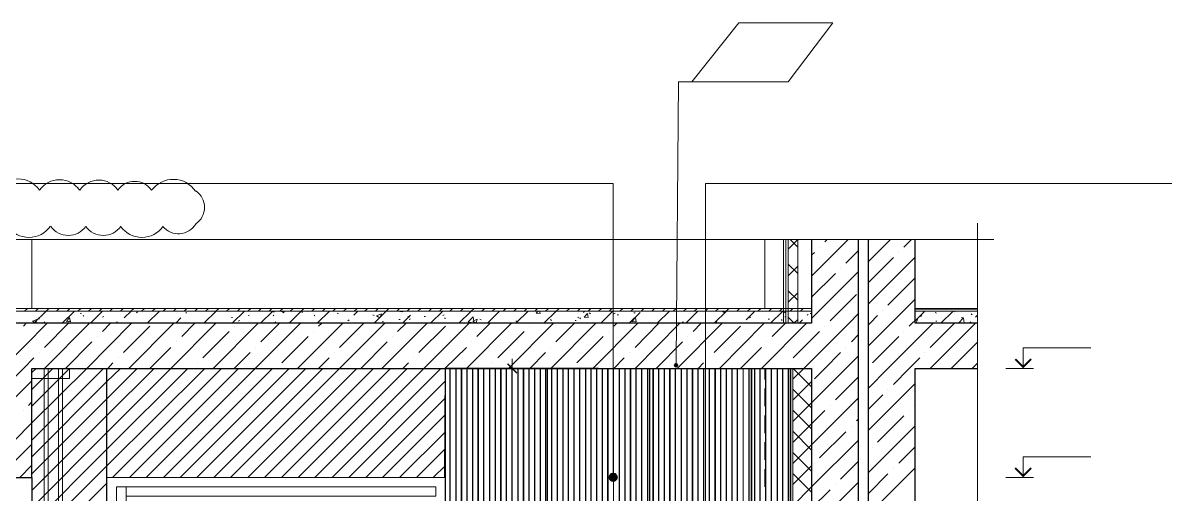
# Model space of a CAD drawing. Header units: millimetres. Extents: x -356862 to 418287, y 0 to 839748.
# Drawn here: x 391672 to 397891, y 776373 to 778938 of the extents above; entities that cross this region are included whole.
import ezdxf

# ---------------------------------------------------------------- set-up
doc = ezdxf.new("R2010")
doc.units = ezdxf.units.MM
doc.layers.add('PDF _Геометрия', color=7, linetype='Continuous', true_color=0xbababa)
doc.layers.add('PDF _Сплошная заливка', color=7, linetype='Continuous', true_color=0xf50000)

msp = doc.modelspace()

# ---------------------------------------------------------------- linework, layer by layer
at = {"layer": 'PDF _Геометрия', "color": 1, "lineweight": 20}
msp.add_lwpolyline([(395314.2453, 778617.8161), (395838.1629, 778617.8161), (396080.6371, 778938.2285), (395569.7093, 778938.2285)], close=True, dxfattribs=at)
msp.add_lwpolyline([(395227.6474, 777087.1975), (395227.6474, 777100.1872), (395240.6371, 778617.8161), (395496.101, 778617.8161), (395825.1732, 778617.8161)], dxfattribs=at)
at = {"layer": 'PDF _Геометрия', "color": 251, "lineweight": 20, "true_color": 0x545454}
for points in [[(394885.5855, 776489.6718), (394885.5855, 776515.6511), (394885.5855, 778063.5893), (394790.3278, 778063.5893), (389568.4721, 778063.5893)], [(395387.8536, 776028.5377), (395387.8536, 776054.5171), (395387.8536, 778063.5893), (395541.5649, 778063.5893), (398812.802, 778063.5893)]]:
    msp.add_lwpolyline(points, dxfattribs=at)
at = {"layer": 'PDF _Геометрия', "color": 1, "lineweight": 20}
for points in [[(391980.599, 778027.4291, 0.520539929), (391762.4746, 778027.4291, 0.520540086), (391526.2794, 778027.1434)], [(392372.0582, 778028.0004, 0.52054007), (392189.4012, 778028.0004, 0.520540102), (391982.1334, 778028.0335)]]:
    msp.add_lwpolyline(points, format="xyb", dxfattribs=at)
at = {"layer": 'PDF _Геометрия', "color": 7, "lineweight": 5}
for points in [[(396957.4412, 777758.3315), (396868.6783, 777758.3315), (384491.668, 777758.3315), (384454.8639, 777907.713), (384381.2556, 777611.1151), (384344.4515, 777758.3315), (371967.4412, 777758.3315), (371878.6783, 777758.3315)], [(396868.6783, 777847.0944), (396868.6783, 777758.3315), (396868.6783, 774591.012), (396721.4618, 774552.0429), (397015.8948, 774478.4346), (396868.6783, 774441.6305), (396868.6783, 771274.3109), (396868.6783, 771185.548)], [(395812.1835, 777758.3315), (395812.1835, 777303.6924)], [(395825.1732, 777303.6924), (395825.1732, 777758.3315)], [(395965.8948, 777383.7955), (372746.8227, 777383.7955)], [(395965.8948, 777368.6408), (372746.8227, 777368.6408)], [(396868.6783, 777383.7955), (396528.7814, 777383.7955)], [(396868.6783, 777379.4656), (396528.7814, 777379.4656)], [(396868.6783, 777368.6408), (396528.7814, 777368.6408)], [(391926.101, 777056.8882), (391926.101, 777002.7645), (391720.4309, 777002.7645)]]:
    msp.add_lwpolyline(points, dxfattribs=at)
at = {"layer": 'PDF _Геометрия', "color": 7, "lineweight": 30}
for points in [[(372746.8227, 777056.8882), (378628.9876, 777056.8882), (378628.9876, 776463.6924), (379139.9154, 776463.6924), (379139.9154, 777056.8882), (382413.3175, 777056.8882), (382413.3175, 776463.6924), (382924.2453, 776463.6924), (382924.2453, 777056.8882), (387834.3484, 777056.8882), (387834.3484, 776463.6924), (388345.2763, 776463.6924), (388345.2763, 777056.8882), (391209.5031, 777056.8882), (391209.5031, 776463.6924), (391720.4309, 776463.6924), (391720.4309, 777056.8882), (395965.8948, 777056.8882), (395965.8948, 775543.5893), (396221.3587, 775543.5893), (396221.3587, 777056.8882), (396221.3587, 777303.6924), (396221.3587, 777758.3315)], [(395965.8948, 777758.3315), (395965.8948, 777303.6924), (372746.8227, 777303.6924), (372746.8227, 777758.3315)], [(396273.3175, 777758.3315), (396273.3175, 777303.6924), (396273.3175, 777056.8882), (396273.3175, 775543.5893), (396528.7814, 775543.5893), (396528.7814, 777056.8882), (396868.6783, 777056.8882)], [(396868.6783, 777303.6924), (396528.7814, 777303.6924), (396528.7814, 777758.3315)]]:
    msp.add_lwpolyline(points, dxfattribs=at)
at = {"layer": 'PDF _Геометрия', "color": 7, "lineweight": 9}
for points in [[(391720.4309, 777758.3315), (391720.4309, 777383.7955)], [(395710.4309, 777383.7955), (395710.4309, 777758.3315)], [(395838.1629, 777303.6924), (395838.1629, 777758.3315)], [(395890.1216, 777303.6924), (395890.1216, 777758.3315)], [(395710.4309, 776996.2697), (395710.4309, 777056.8882)], [(395710.4309, 776851.2181), (395710.4309, 776948.6408)], [(395710.4309, 776704.0017), (395710.4309, 776801.4243)], [(395710.4309, 776558.9501), (395710.4309, 776656.3728)], [(395710.4309, 776411.7336), (395710.4309, 776509.1563)], [(391720.4309, 776463.6924), (391720.4309, 773088.5377)]]:
    msp.add_lwpolyline(points, dxfattribs=at)
at = {"layer": 'PDF _Геометрия', "color": 8, "lineweight": 5, "true_color": 0x808080}
for points in [[(395838.1629, 777706.3728), (395890.1216, 777758.3315)], [(395890.1216, 777717.1975), (395848.9876, 777758.3315)], [(395890.1216, 777574.3109), (395838.1629, 777624.1047)], [(395838.1629, 777561.3212), (395890.1216, 777613.28)], [(395890.1216, 777429.2594), (395838.1629, 777479.0532)], [(395838.1629, 777418.4346), (395890.1216, 777468.2285)], [(395870.6371, 777303.6924), (395838.1629, 777336.1666)], [(395868.4721, 777303.6924), (395890.1216, 777323.1769)], [(391926.101, 777056.8882), (391926.101, 777002.7645), (391720.4309, 777002.7645)], [(391787.5443, 777056.8882), (391787.5443, 773497.713), (391798.369, 773497.713), (391809.1938, 773497.713), (391809.1938, 777056.8882)], [(391865.4824, 777056.8882), (391865.4824, 773482.5584)], [(391887.1319, 773482.5584), (391887.1319, 777056.8882)]]:
    msp.add_lwpolyline(points, dxfattribs=at)
at = {"layer": 'PDF _Геометрия', "lineweight": 5}
for points in [[(395965.8948, 777559.1563), (396165.0701, 777758.3315)], [(396037.3381, 777745.3419), (396050.3278, 777758.3315)], [(396273.3175, 777637.0944), (396394.5546, 777758.3315)], [(396273.3175, 777751.8367), (396279.8123, 777758.3315)], [(396468.1629, 777717.1975), (396509.2969, 777758.3315)], [(395965.8948, 777673.8986), (395981.0495, 777689.0532)], [(396009.1938, 777717.1975), (396009.1938, 777717.1975)], [(396152.0804, 777630.5996), (396221.3587, 777699.8779)], [(396273.3175, 777407.6099), (396528.7814, 777663.0738)], [(396440.0185, 777689.0532), (396440.0185, 777689.0532)], [(396123.9361, 777602.4553), (396123.9361, 777602.4553)], [(396273.3175, 777522.3522), (396411.8742, 777660.9089)], [(395965.8948, 777329.6718), (396221.3587, 777585.1357)], [(395965.8948, 777444.414), (396095.7917, 777574.3109)], [(396381.5649, 777401.1151), (396526.6165, 777546.1666)], [(396067.6474, 777316.6821), (396210.534, 777459.5687)], [(396273.3175, 777178.1254), (396398.8845, 777303.6924), (396528.7814, 777433.5893)], [(391731.2556, 777303.6924), (391798.369, 777368.6408)], [(391884.967, 777303.6924), (391952.0804, 777368.6408)], [(391984.5546, 777355.6511), (391991.0495, 777357.8161)], [(392040.8433, 777303.6924), (392105.7917, 777368.6408)], [(392075.4824, 777368.6408), (392081.9773, 777368.6408)], [(392222.6989, 777331.8367), (392261.668, 777368.6408)], [(392289.8123, 777359.981), (392296.3072, 777364.3109)], [(392348.266, 777303.6924), (392415.3794, 777368.6408)], [(392558.266, 777357.8161), (392562.5959, 777362.146)], [(392657.8536, 777303.6924), (392724.967, 777368.6408)], [(392811.5649, 777303.6924), (392878.6783, 777368.6408)], [(392965.2763, 777303.6924), (393032.3897, 777368.6408)], [(393034.5546, 777364.3109), (393041.0495, 777364.3109)], [(393080.0185, 777368.6408), (393093.0082, 777359.981), (393095.1732, 777368.6408)], [(393121.1526, 777303.6924), (393186.101, 777368.6408)], [(393190.4309, 777364.3109), (393194.7608, 777362.146)], [(393220.7402, 777366.4759), (393222.9051, 777368.6408)], [(393274.8639, 777303.6924), (393341.9773, 777368.6408)], [(393383.1113, 777357.8161), (393389.6062, 777353.4862)], [(393474.0391, 777346.9913), (393495.6886, 777368.6408)], [(393584.4515, 777303.6924), (393649.4, 777368.6408)], [(393707.8536, 777368.6408), (393740.3278, 777364.3109), (393740.3278, 777368.6408)], [(393891.8742, 777303.6924), (393958.9876, 777368.6408)], [(394045.5855, 777303.6924), (394112.6989, 777368.6408)], [(394201.4618, 777303.6924), (394266.4103, 777368.6408)], [(394357.3381, 777305.8573), (394422.2866, 777368.6408)], [(394485.0701, 777368.6408), (394487.235, 777355.6511), (394465.5855, 777357.8161), (394476.4103, 777368.6408)], [(394508.8845, 777303.6924), (394575.9979, 777368.6408)], [(394723.2144, 777362.146), (394729.7093, 777368.6408)], [(394755.6886, 777359.981), (394762.1835, 777353.4862)], [(394818.4721, 777303.6924), (394883.4206, 777368.6408)], [(394889.9154, 777353.4862), (394896.4103, 777357.8161)], [(394972.1835, 777303.6924), (395032.802, 777362.146)], [(394998.1629, 777359.981), (395004.6577, 777359.981)], [(395125.8948, 777303.6924), (395193.0082, 777368.6408)], [(395281.7711, 777303.6924), (395346.7196, 777368.6408)], [(395435.4824, 777303.6924), (395502.5959, 777368.6408)], [(395478.7814, 777368.6408), (395489.6062, 777362.146), (395491.7711, 777368.6408)], [(395608.6783, 777321.012), (395656.3072, 777368.6408)], [(395742.9051, 777303.6924), (395810.0185, 777368.6408)], [(395818.6783, 777359.981), (395823.0082, 777364.3109)], [(395922.5959, 777056.8882), (396169.4, 777303.6924), (396221.3587, 777355.6511)], [(395957.235, 777355.6511), (395963.7299, 777355.6511)], [(396353.4206, 777372.9707), (396353.4206, 777372.9707)], [(396528.7814, 777316.6821), (396582.9051, 777368.6408)], [(396639.1938, 777362.146), (396645.6886, 777357.8161)], [(396669.5031, 777303.6924), (396736.6165, 777368.6408)], [(396743.1113, 777364.3109), (396749.6062, 777368.6408)], [(396834.0391, 777353.4862), (396840.534, 777349.1563)], [(391209.5031, 776708.3315), (391560.2247, 777056.8882), (391804.8639, 777303.6924)], [(391674.967, 777286.3728), (391690.1216, 777303.6924)], [(391739.9154, 777303.6924), (391724.7608, 777314.5171), (391748.5752, 777323.1769), (391742.0804, 777303.6924)], [(391755.0701, 777325.3419), (391761.5649, 777327.5068)], [(391787.5443, 777310.1872), (391791.8742, 777305.8573)], [(391789.7093, 777056.8882), (392034.3484, 777303.6924)], [(391789.7093, 777171.6305), (391919.6062, 777303.6924)], [(391919.6062, 777310.1872), (391926.101, 777314.5171)], [(391999.7093, 777346.9913), (392004.0391, 777340.4965)], [(392019.1938, 777056.8882), (392263.833, 777303.6924)], [(392105.7917, 777336.1666), (392112.2866, 777340.4965)], [(392105.7917, 777258.2285), (392149.0907, 777303.6924)], [(392179.4, 777303.6924), (392185.8948, 777310.1872), (392188.0598, 777303.6924)], [(392194.5546, 777303.6924), (392196.7196, 777305.8573)], [(392248.6783, 777056.8882), (392493.3175, 777303.6924)], [(392478.1629, 777056.8882), (392722.802, 777303.6924)], [(392504.1422, 777303.6924), (392532.2866, 777331.8367)], [(392536.6165, 777230.0841), (392608.0598, 777303.6924)], [(392575.5855, 777303.6924), (392584.2453, 777303.6924)], [(392707.6474, 777056.8882), (392952.2866, 777303.6924)], [(392807.235, 777334.0017), (392813.7299, 777334.0017)], [(392846.2041, 777314.5171), (392850.534, 777318.847)], [(392898.1629, 777344.8264), (392904.6577, 777346.9913)], [(392937.1319, 777056.8882), (393183.9361, 777303.6924)], [(392967.4412, 777201.9398), (393069.1938, 777303.6924)], [(393034.5546, 777342.6614), (393038.8845, 777346.9913)], [(393045.3794, 777310.1872), (393049.7093, 777305.8573)], [(393166.6165, 777056.8882), (393413.4206, 777303.6924)], [(393257.5443, 777346.9913), (393261.8742, 777342.6614)], [(393281.3587, 777286.3728), (393298.6783, 777303.6924)], [(393396.101, 777056.8882), (393642.9051, 777303.6924)], [(393396.101, 777171.6305), (393528.1629, 777303.6924)], [(393441.5649, 777316.6821), (393448.0598, 777321.012)], [(393556.3072, 777303.6924), (393558.4721, 777303.6924)], [(393577.9567, 777349.1563), (393584.4515, 777344.8264)], [(393625.5855, 777056.8882), (393872.3897, 777303.6924)], [(393627.7505, 777310.1872), (393634.2453, 777312.3522)], [(393712.1835, 777258.2285), (393757.6474, 777303.6924)], [(393718.6783, 777323.1769), (393725.1732, 777323.1769)], [(393738.1629, 777303.6924), (393781.4618, 777346.9913)], [(393768.4721, 777340.4965), (393772.802, 777336.1666)], [(393772.802, 777340.4965), (393777.1319, 777336.1666)], [(393774.967, 777323.1769), (393781.4618, 777327.5068)], [(393855.0701, 777056.8882), (394101.8742, 777303.6924)], [(393857.235, 777340.4965), (393863.7299, 777340.4965)], [(393958.9876, 777344.8264), (393965.4824, 777349.1563)], [(393967.6474, 777331.8367), (393971.9773, 777329.6718)], [(394086.7196, 777056.8882), (394331.3587, 777303.6924)], [(394145.1732, 777323.1769), (394138.6783, 777303.6924), (394121.3587, 777314.5171), (394145.1732, 777325.3419)], [(394143.0082, 777230.0841), (394216.6165, 777303.6924)], [(394160.3278, 777325.3419), (394166.8227, 777321.012)], [(394316.2041, 777056.8882), (394560.8433, 777303.6924)], [(394355.1732, 777316.6821), (394361.668, 777312.3522)], [(394517.5443, 777303.6924), (394519.7093, 777305.8573)], [(394543.5237, 777323.1769), (394550.0185, 777318.847)], [(394545.6886, 777056.8882), (394790.3278, 777303.6924)], [(394550.0185, 777308.0223), (394554.3484, 777303.6924)], [(394573.833, 777201.9398), (394675.5855, 777303.6924)], [(394662.5959, 777303.6924), (394666.9257, 777305.8573)], [(394677.7505, 777318.847), (394684.2453, 777318.847)], [(394692.9051, 777331.8367), (394697.235, 777336.1666)], [(394703.7299, 777327.5068), (394708.0598, 777331.8367)], [(394775.1732, 777056.8882), (395019.8123, 777303.6924)], [(394889.9154, 777286.3728), (394905.0701, 777303.6924)], [(394907.235, 777349.1563), (394913.7299, 777349.1563)], [(395008.9876, 777310.1872), (394987.3381, 777312.3522), (395006.8227, 777334.0017), (395011.1526, 777310.1872)], [(395004.6577, 777056.8882), (395249.2969, 777303.6924)], [(395004.6577, 777171.6305), (395134.5546, 777303.6924)], [(395234.1422, 777056.8882), (395478.7814, 777303.6924)], [(395260.1216, 777303.6924), (395266.6165, 777310.1872), (395268.7814, 777303.6924)], [(395320.7402, 777258.2285), (395364.0391, 777303.6924)], [(395444.1422, 777308.0223), (395450.6371, 777312.3522)], [(395463.6268, 777056.8882), (395708.266, 777303.6924)], [(395628.1629, 777331.8367), (395634.6577, 777336.1666)], [(395693.1113, 777056.8882), (395937.7505, 777303.6924)], [(395729.9154, 777325.3419), (395736.4103, 777325.3419)], [(395751.5649, 777230.0841), (395823.0082, 777303.6924)], [(395801.3587, 777323.1769), (395805.6886, 777318.847)], [(395820.8433, 777338.3315), (395827.3381, 777338.3315)], [(395898.7814, 777303.6924), (395916.101, 777321.012)], [(395942.0804, 777346.9913), (395946.4103, 777351.3212)], [(396273.3175, 777292.8676), (396284.1422, 777303.6924), (396325.2763, 777344.8264)], [(396273.3175, 776948.6408), (396381.5649, 777056.8882), (396628.369, 777303.6924)], [(396496.3072, 777286.3728), (396513.6268, 777303.6924), (396528.7814, 777318.847), (396541.7711, 777325.3419), (396535.2763, 777303.6924), (396528.7814, 777308.0223)], [(396528.7814, 777349.1563), (396530.9464, 777349.1563)], [(396550.4309, 777303.6924), (396556.9257, 777303.6924)], [(396559.0907, 777340.4965), (396565.5855, 777344.8264)], [(396611.0495, 777056.8882), (396857.8536, 777303.6924)], [(396611.0495, 777171.6305), (396743.1113, 777303.6924)], [(396641.3587, 777314.5171), (396647.8536, 777314.5171)], [(396764.7608, 777303.6924), (396792.9051, 777331.8367), (396797.235, 777303.6924)], [(396779.9154, 777331.8367), (396786.4103, 777334.0017)], [(396827.5443, 777305.8573), (396831.8742, 777310.1872)], [(396857.8536, 777336.1666), (396868.6783, 777346.9913)], [(392075.4824, 777230.0841), (392075.4824, 777230.0841)], [(392220.534, 777143.4862), (392363.4206, 777286.3728)], [(392651.3587, 777115.3419), (392794.2453, 777258.2285)], [(392822.3897, 777286.3728), (392822.3897, 777286.3728)], [(393082.1835, 777087.1975), (393225.0701, 777230.0841)], [(393253.2144, 777258.2285), (393253.2144, 777258.2285)], [(393684.0391, 777230.0841), (393684.0391, 777230.0841)], [(393826.9257, 777143.4862), (393971.9773, 777286.3728)], [(394257.7505, 777115.3419), (394400.6371, 777258.2285)], [(394430.9464, 777286.3728), (394430.9464, 777286.3728)], [(394688.5752, 777087.1975), (394831.4618, 777230.0841)], [(394861.7711, 777258.2285), (394861.7711, 777258.2285)], [(395292.5959, 777230.0841), (395292.5959, 777230.0841)], [(395435.4824, 777143.4862), (395578.369, 777286.3728)], [(395866.3072, 777115.3419), (396009.1938, 777258.2285)], [(396037.3381, 777286.3728), (396037.3381, 777286.3728)], [(396182.3897, 777201.9398), (396221.3587, 777240.9089)], [(396297.1319, 777087.1975), (396440.0185, 777230.0841)], [(396468.1629, 777258.2285), (396468.1629, 777258.2285)], [(391904.4515, 777056.8882), (392047.3381, 777201.9398)], [(392363.4206, 777056.8882), (392478.1629, 777171.6305)], [(392506.3072, 777201.9398), (392506.3072, 777201.9398)], [(392937.1319, 777171.6305), (392937.1319, 777171.6305)], [(393510.8433, 777056.8882), (393655.8948, 777201.9398)], [(393969.8123, 777056.8882), (394086.7196, 777171.6305)], [(394114.8639, 777201.9398), (394114.8639, 777201.9398)], [(394545.6886, 777171.6305), (394545.6886, 777171.6305)], [(395119.4, 777056.8882), (395262.2866, 777201.9398)], [(395578.369, 777056.8882), (395693.1113, 777171.6305)], [(395721.2556, 777201.9398), (395721.2556, 777201.9398)], [(396152.0804, 777171.6305), (396152.0804, 777171.6305)], [(396725.7917, 777056.8882), (396868.6783, 777199.7748)], [(391588.369, 776970.2903), (391674.967, 777056.8882), (391731.2556, 777115.3419)], [(391761.5649, 777143.4862), (391761.5649, 777143.4862)], [(392192.3897, 777115.3419), (392192.3897, 777115.3419)], [(392822.3897, 777056.8882), (392908.9876, 777143.4862)], [(393281.3587, 777056.8882), (393339.8123, 777115.3419)], [(393367.9567, 777143.4862), (393367.9567, 777143.4862)], [(393798.7814, 777115.3419), (393798.7814, 777115.3419)], [(394430.9464, 777056.8882), (394517.5443, 777143.4862)], [(394889.9154, 777056.8882), (394946.2041, 777115.3419)], [(394976.5134, 777143.4862), (394976.5134, 777143.4862)], [(395407.3381, 777115.3419), (395407.3381, 777115.3419)], [(395965.8948, 776870.7027), (396152.0804, 777056.8882), (396221.3587, 777126.1666)], [(395981.0495, 777000.5996), (396037.3381, 777056.8882), (396123.9361, 777143.4862)], [(396411.8742, 776970.2903), (396496.3072, 777056.8882), (396554.7608, 777115.3419)], [(396582.9051, 777143.4862), (396582.9051, 777143.4862)], [(392133.9361, 777056.8882), (392162.0804, 777087.1975)], [(392592.9051, 777056.8882), (392592.9051, 777056.8882)], [(392621.0495, 777087.1975), (392621.0495, 777087.1975)], [(393051.8742, 777056.8882), (393051.8742, 777056.8882)], [(393740.3278, 777056.8882), (393770.6371, 777087.1975)], [(394201.4618, 777056.8882), (394201.4618, 777056.8882)], [(394229.6062, 777087.1975), (394229.6062, 777087.1975)], [(394660.4309, 777056.8882), (394660.4309, 777056.8882)], [(395348.8845, 777056.8882), (395377.0288, 777087.1975)], [(395807.8536, 777056.8882), (395807.8536, 777056.8882)], [(395835.9979, 777087.1975), (395835.9979, 777087.1975)], [(396840.534, 777056.8882), (396868.6783, 777085.0326)], [(391209.5031, 776476.6821), (391720.4309, 776989.7748)], [(396095.7917, 776885.8573), (396221.3587, 777011.4243)], [(396273.3175, 776719.1563), (396528.7814, 776974.6202)], [(396381.5649, 776942.146), (396381.5649, 776942.146)], [(391703.1113, 776855.548), (391720.4309, 776875.0326)], [(395965.8948, 776641.2181), (396221.3587, 776896.6821)], [(396067.6474, 776855.548), (396067.6474, 776855.548)], [(396273.3175, 776833.8986), (396353.4206, 776914.0017)], [(396526.6165, 776855.548), (396528.7814, 776859.8779)], [(391674.967, 776827.4037), (391674.967, 776827.4037)], [(395965.8948, 776755.9604), (396037.3381, 776827.4037)], [(396325.2763, 776656.3728), (396468.1629, 776799.2594)], [(396496.3072, 776827.4037), (396496.3072, 776827.4037)], [(391425.9979, 776463.6924), (391720.4309, 776760.2903)], [(396182.3897, 776740.8058), (396182.3897, 776740.8058)], [(396210.534, 776771.1151), (396221.3587, 776781.9398)], [(396273.3175, 776489.6718), (396528.7814, 776745.1357)], [(396009.1938, 776569.7748), (396152.0804, 776712.6614)], [(391616.5134, 776541.6305), (391720.4309, 776645.548)], [(395965.8948, 776411.7336), (396221.3587, 776667.1975)], [(396297.1319, 776626.0635), (396297.1319, 776626.0635)], [(396440.0185, 776541.6305), (396528.7814, 776630.3934)], [(396123.9361, 776455.0326), (396221.3587, 776552.4553)], [(391655.4824, 776463.6924), (391720.4309, 776530.8058)], [(395981.0495, 776541.6305), (395981.0495, 776541.6305)], [(396273.3175, 776260.1872), (396528.7814, 776515.6511)], [(396273.3175, 776374.9295), (396381.5649, 776483.1769)], [(396411.8742, 776511.3212), (396411.8742, 776511.3212)], [(395965.8948, 776182.2491), (396221.3587, 776437.713)], [(396095.7917, 776426.8882), (396095.7917, 776426.8882)], [(395965.8948, 776296.9913), (396067.6474, 776396.579)], [(396526.6165, 776396.579), (396526.6165, 776396.579)]]:
    msp.add_lwpolyline(points, dxfattribs=at)
at = {"layer": 'PDF _Геометрия', "color": 8, "lineweight": 5, "true_color": 0x787878}
for points in [[(391681.4618, 777368.6408), (391696.6165, 777383.7955)], [(391739.9154, 777368.6408), (391755.0701, 777383.7955)], [(391798.369, 777368.6408), (391813.5237, 777383.7955)], [(391854.6577, 777368.6408), (391869.8123, 777383.7955)], [(391913.1113, 777368.6408), (391928.266, 777383.7955)], [(391971.5649, 777368.6408), (391986.7196, 777383.7955)], [(392030.0185, 777368.6408), (392045.1732, 777383.7955)], [(392086.3072, 777368.6408), (392101.4618, 777383.7955)], [(392144.7608, 777368.6408), (392159.9154, 777383.7955)], [(392203.2144, 777368.6408), (392218.369, 777383.7955)], [(392259.5031, 777368.6408), (392276.8227, 777383.7955)], [(392317.9567, 777368.6408), (392333.1113, 777383.7955)], [(392376.4103, 777368.6408), (392391.5649, 777383.7955)], [(392434.8639, 777368.6408), (392450.0185, 777383.7955)], [(392491.1526, 777368.6408), (392506.3072, 777383.7955)], [(392549.6062, 777368.6408), (392564.7608, 777383.7955)], [(392608.0598, 777368.6408), (392623.2144, 777383.7955)], [(392666.5134, 777368.6408), (392681.668, 777383.7955)], [(392722.802, 777368.6408), (392737.9567, 777383.7955)], [(392781.2556, 777368.6408), (392796.4103, 777383.7955)], [(392839.7093, 777368.6408), (392854.8639, 777383.7955)], [(392895.9979, 777368.6408), (392913.3175, 777383.7955)], [(392954.4515, 777368.6408), (392969.6062, 777383.7955)], [(393012.9051, 777368.6408), (393028.0598, 777383.7955)], [(393071.3587, 777368.6408), (393086.5134, 777383.7955)], [(393127.6474, 777368.6408), (393142.802, 777383.7955)], [(393186.101, 777368.6408), (393201.2556, 777383.7955)], [(393244.5546, 777368.6408), (393259.7093, 777383.7955)], [(393303.0082, 777368.6408), (393318.1629, 777383.7955)], [(393359.2969, 777368.6408), (393374.4515, 777383.7955)], [(393417.7505, 777368.6408), (393432.9051, 777383.7955)], [(393476.2041, 777368.6408), (393491.3587, 777383.7955)], [(393532.4928, 777368.6408), (393549.8123, 777383.7955)], [(393590.9464, 777368.6408), (393606.101, 777383.7955)], [(393649.4, 777368.6408), (393664.5546, 777383.7955)], [(393707.8536, 777368.6408), (393723.0082, 777383.7955)], [(393764.1422, 777368.6408), (393779.2969, 777383.7955)], [(393822.5959, 777368.6408), (393837.7505, 777383.7955)], [(393881.0495, 777368.6408), (393896.2041, 777383.7955)], [(393939.5031, 777368.6408), (393954.6577, 777383.7955)], [(393995.7917, 777368.6408), (394010.9464, 777383.7955)], [(394054.2453, 777368.6408), (394069.4, 777383.7955)], [(394112.6989, 777368.6408), (394127.8536, 777383.7955)], [(394168.9876, 777368.6408), (394186.3072, 777383.7955)], [(394227.4412, 777368.6408), (394242.5959, 777383.7955)], [(394285.8948, 777368.6408), (394301.0495, 777383.7955)], [(394344.3484, 777368.6408), (394359.5031, 777383.7955)], [(394400.6371, 777368.6408), (394415.7917, 777383.7955)], [(394459.0907, 777368.6408), (394474.2453, 777383.7955)], [(394517.5443, 777368.6408), (394532.6989, 777383.7955)], [(394575.9979, 777368.6408), (394591.1526, 777383.7955)], [(394632.2866, 777368.6408), (394647.4412, 777383.7955)], [(394690.7402, 777368.6408), (394705.8948, 777383.7955)], [(394749.1938, 777368.6408), (394764.3484, 777383.7955)], [(394805.4824, 777368.6408), (394822.802, 777383.7955)], [(394863.9361, 777368.6408), (394879.0907, 777383.7955)], [(394922.3897, 777368.6408), (394937.5443, 777383.7955)], [(394980.8433, 777368.6408), (394995.9979, 777383.7955)], [(395037.1319, 777368.6408), (395052.2866, 777383.7955)], [(395095.5855, 777368.6408), (395110.7402, 777383.7955)], [(395154.0391, 777368.6408), (395169.1938, 777383.7955)], [(395212.4928, 777368.6408), (395227.6474, 777383.7955)], [(395268.7814, 777368.6408), (395283.9361, 777383.7955)], [(395327.235, 777368.6408), (395342.3897, 777383.7955)], [(395385.6886, 777368.6408), (395400.8433, 777383.7955)], [(395441.9773, 777368.6408), (395459.2969, 777383.7955)], [(395500.4309, 777368.6408), (395515.5855, 777383.7955)], [(395558.8845, 777368.6408), (395574.0391, 777383.7955)], [(395617.3381, 777368.6408), (395632.4928, 777383.7955)], [(395673.6268, 777368.6408), (395688.7814, 777383.7955)], [(395732.0804, 777368.6408), (395747.235, 777383.7955)], [(395790.534, 777368.6408), (395805.6886, 777383.7955)], [(395848.9876, 777368.6408), (395864.1422, 777383.7955)], [(395905.2763, 777368.6408), (395920.4309, 777383.7955)], [(395963.7299, 777368.6408), (395965.8948, 777370.8058)]]:
    msp.add_lwpolyline(points, dxfattribs=at)
at = {"layer": 'PDF _Геометрия', "lineweight": 5}
for points in [[(393623.4206, 777353.4862), (393614.7608, 777331.8367), (393597.4412, 777342.6614)], [(394744.8639, 777355.6511), (394749.1938, 777334.0017), (394727.5443, 777336.1666)], [(391926.101, 777334.0017), (391930.4309, 777310.1872), (391908.7814, 777312.3522)], [(394127.8536, 777303.6924), (394095.3794, 777310.1872), (394123.5237, 777338.3315)]]:
    msp.add_lwpolyline(points, close=True, dxfattribs=at)
at = {"layer": 'PDF _Геометрия', "color": 112, "lineweight": 5, "true_color": 0x00b85c}
for points in [[(397117.6474, 777056.8882), (397117.6474, 777169.4656), (397485.6886, 777169.4656)], [(397022.3897, 777056.8882), (397173.9361, 777056.8882)], [(397117.6474, 776463.6924), (397117.6474, 776576.2697), (397485.6886, 776576.2697)], [(397022.3897, 776463.6924), (397173.9361, 776463.6924)]]:
    msp.add_lwpolyline(points, dxfattribs=at)
at = {"layer": 'PDF _Геометрия', "color": 7, "lineweight": 18}
for points in [[(394335.6886, 775389.8779), (394335.6886, 777108.847)], [(394023.9361, 777056.8882), (394387.6474, 777056.8882)]]:
    msp.add_lwpolyline(points, dxfattribs=at)
at = {"layer": 'PDF _Геометрия', "color": 112, "lineweight": 0, "true_color": 0x00b85c, "const_width": 10.7159}
for points in [[(397160.9464, 777107.7645), (397117.6474, 777064.4656), (397074.3484, 777107.7645)], [(397160.9464, 776514.5687), (397117.6474, 776471.2697), (397074.3484, 776514.5687)]]:
    msp.add_lwpolyline(points, dxfattribs=at)
at = {"layer": 'PDF _Геометрия', "color": 171, "lineweight": 20, "true_color": 0x7f7fff}
for points in [[(391720.4309, 777035.2388), (391744.2453, 777056.8882)], [(391720.4309, 776942.146), (391835.1732, 777056.8882)], [(391720.4309, 776851.2181), (391926.101, 777056.8882)], [(391720.4309, 776760.2903), (392019.1938, 777056.8882)], [(391720.4309, 776667.1975), (392110.1216, 777056.8882)], [(391720.4309, 776576.2697), (392129.6062, 776985.445), (392203.2144, 777056.8882)], [(391720.4309, 776483.1769), (392129.6062, 776892.3522), (392294.1422, 777056.8882)], [(391720.4309, 776392.2491), (392129.6062, 776801.4243), (392387.235, 777056.8882)], [(391720.4309, 776299.1563), (392129.6062, 776708.3315), (392478.1629, 777056.8882)], [(391720.4309, 776208.2285), (392129.6062, 776617.4037), (392569.0907, 777056.8882)], [(391720.4309, 776117.3006), (392129.6062, 776526.4759), (392662.1835, 777056.8882)], [(392159.9154, 776463.6924), (392753.1113, 777056.8882)], [(392253.0082, 776463.6924), (392846.2041, 777056.8882)], [(392343.9361, 776463.6924), (392937.1319, 777056.8882)], [(392437.0288, 776463.6924), (393030.2247, 777056.8882)], [(392527.9567, 776463.6924), (393121.1526, 777056.8882)], [(392618.8845, 776463.6924), (393212.0804, 777056.8882)], [(392711.9773, 776463.6924), (393305.1732, 777056.8882)], [(392802.9051, 776463.6924), (393396.101, 777056.8882)], [(392895.9979, 776463.6924), (393489.1938, 777056.8882)], [(392986.9257, 776463.6924), (393580.1216, 777056.8882)], [(393080.0185, 776463.6924), (393673.2144, 777056.8882)], [(393170.9464, 776463.6924), (393764.1422, 777056.8882)], [(393261.8742, 776463.6924), (393855.0701, 777056.8882)], [(393354.967, 776463.6924), (393948.1629, 777056.8882)], [(395864.1422, 776998.4346), (395922.5959, 777056.8882)], [(395965.8948, 776957.3006), (395866.3072, 777056.8882)], [(393445.8948, 776463.6924), (393971.9773, 776989.7748)], [(395864.1422, 776883.6924), (395965.8948, 776985.445)], [(395965.8948, 776842.5584), (395864.1422, 776944.3109)], [(393538.9876, 776463.6924), (393971.9773, 776896.6821)], [(395864.1422, 776768.9501), (395965.8948, 776870.7027)], [(393629.9154, 776463.6924), (393971.9773, 776805.7542)], [(395965.8948, 776727.8161), (395864.1422, 776829.5687)], [(395864.1422, 776654.2078), (395965.8948, 776755.9604)], [(393723.0082, 776463.6924), (393971.9773, 776712.6614)], [(395965.8948, 776613.0738), (395864.1422, 776714.8264)], [(393813.9361, 776463.6924), (393971.9773, 776621.7336)], [(395864.1422, 776539.4656), (395965.8948, 776641.2181)], [(395965.8948, 776498.3315), (395864.1422, 776600.0841)], [(393904.8639, 776463.6924), (393971.9773, 776528.6408)], [(395864.1422, 776424.7233), (395965.8948, 776526.4759)], [(395965.8948, 776383.5893), (395864.1422, 776485.3419)], [(391720.4309, 776024.2078), (392129.6062, 776433.3831)], [(395864.1422, 776309.981), (395965.8948, 776411.7336)]]:
    msp.add_lwpolyline(points, dxfattribs=at)
for points in [[(391720.4309, 777056.8882), (392129.6062, 777056.8882), (392129.6062, 773718.5377), (395638.9876, 773701.2181), (395638.9876, 773088.5377), (394372.4928, 773088.5377), (394372.4928, 773599.4656), (392019.1938, 773599.4656), (392019.1938, 773088.5377), (391720.4309, 773088.5377)], [(392129.6062, 777056.8882), (393971.9773, 777056.8882), (393971.9773, 776463.6924), (392129.6062, 776463.6924)], [(395965.8948, 777056.8882), (395864.1422, 777056.8882), (395864.1422, 775543.5893), (395965.8948, 775543.5893)], [(393971.9773, 776463.6924), (392129.6062, 776463.6924), (392129.6062, 773701.2181), (393971.9773, 773701.2181)]]:
    msp.add_lwpolyline(points, close=True, dxfattribs=at)
at = {"layer": 'PDF _Геометрия', "color": 171, "lineweight": 30, "true_color": 0x7f7fff}
for points in [[(392129.6062, 773701.2181), (392129.6062, 777056.8882)], [(395965.8948, 775543.5893), (395851.1526, 775543.5893), (395851.1526, 777056.8882)]]:
    msp.add_lwpolyline(points, dxfattribs=at)
at = {"layer": 'PDF _Геометрия', "color": 150, "lineweight": 30, "true_color": 0x0080ff}
for points in [[(395638.9876, 777056.8882), (395638.9876, 773718.5377), (393971.9773, 773718.5377), (393971.9773, 776463.6924), (393969.8123, 776463.6924), (393971.9773, 777061.2181)], [(395638.9876, 777056.8882), (395638.9876, 773718.5377), (393971.9773, 773718.5377), (393971.9773, 776463.6924), (393969.8123, 776463.6924), (393971.9773, 777061.2181)], [(395851.1526, 777056.8882), (395851.1526, 773088.5377), (395638.9876, 773088.5377), (395638.9876, 777056.8882)]]:
    msp.add_lwpolyline(points, close=True, dxfattribs=at)
at = {"layer": 'PDF _Геометрия', "color": 254, "lineweight": 5, "true_color": 0xdcdcdc}
for points in [[(393995.7917, 773718.5377), (393995.7917, 777061.2181)], [(394030.4309, 773718.5377), (394030.4309, 777061.2181)], [(394060.7402, 773718.5377), (394060.7402, 777061.2181)], [(394091.0495, 773718.5377), (394091.0495, 777059.0532)], [(394119.1938, 773718.5377), (394119.1938, 777059.0532)], [(394149.5031, 773718.5377), (394149.5031, 777059.0532)], [(394179.8123, 773718.5377), (394179.8123, 777059.0532)], [(394214.4515, 773718.5377), (394214.4515, 777059.0532)], [(394244.7608, 773718.5377), (394244.7608, 777059.0532)], [(394275.0701, 773718.5377), (394275.0701, 777059.0532)], [(394303.2144, 773718.5377), (394303.2144, 777059.0532)], [(394333.5237, 773718.5377), (394333.5237, 777059.0532)], [(394368.1629, 773718.5377), (394368.1629, 777059.0532)], [(394398.4721, 773718.5377), (394398.4721, 777059.0532)], [(394428.7814, 773718.5377), (394428.7814, 777059.0532)], [(394456.9257, 773718.5377), (394456.9257, 777059.0532)], [(394487.235, 773718.5377), (394487.235, 777059.0532)], [(394517.5443, 773718.5377), (394517.5443, 777059.0532)], [(394552.1835, 773718.5377), (394552.1835, 777059.0532)], [(394582.4928, 773718.5377), (394582.4928, 777059.0532)], [(394612.802, 773718.5377), (394612.802, 777059.0532)], [(394640.9464, 773718.5377), (394640.9464, 777059.0532)], [(394671.2556, 773718.5377), (394671.2556, 777059.0532)], [(394701.5649, 773718.5377), (394701.5649, 777059.0532)], [(394736.2041, 773718.5377), (394736.2041, 777059.0532)], [(394766.5134, 773718.5377), (394766.5134, 777059.0532)], [(394796.8227, 773718.5377), (394796.8227, 777059.0532)], [(394824.967, 773718.5377), (394824.967, 777059.0532)], [(394855.2763, 773718.5377), (394855.2763, 777059.0532)], [(394887.7505, 773718.5377), (394887.7505, 777059.0532)], [(394920.2247, 773718.5377), (394920.2247, 777059.0532)], [(394950.534, 773718.5377), (394950.534, 777059.0532)], [(394978.6783, 773718.5377), (394978.6783, 777059.0532)], [(395008.9876, 773718.5377), (395008.9876, 777059.0532)], [(395039.2969, 773718.5377), (395039.2969, 777059.0532)], [(395073.9361, 773718.5377), (395073.9361, 777059.0532)], [(395104.2453, 773718.5377), (395104.2453, 777059.0532)], [(395134.5546, 773718.5377), (395134.5546, 777059.0532)], [(395162.6989, 773718.5377), (395162.6989, 777059.0532)], [(395193.0082, 773718.5377), (395193.0082, 777059.0532)], [(395223.3175, 773718.5377), (395223.3175, 777059.0532)], [(395257.9567, 773718.5377), (395257.9567, 777056.8882)], [(395288.266, 773718.5377), (395288.266, 777056.8882)], [(395318.5752, 773718.5377), (395318.5752, 777056.8882)], [(395346.7196, 773718.5377), (395346.7196, 777056.8882)], [(395377.0288, 773718.5377), (395377.0288, 777056.8882)], [(395407.3381, 773718.5377), (395407.3381, 777056.8882)], [(395441.9773, 773718.5377), (395441.9773, 777056.8882)], [(395472.2866, 773718.5377), (395472.2866, 777056.8882)], [(395502.5959, 773718.5377), (395502.5959, 777056.8882)], [(395530.7402, 773718.5377), (395530.7402, 777056.8882)], [(395561.0495, 773718.5377), (395561.0495, 777056.8882)], [(395593.5237, 773718.5377), (395593.5237, 777056.8882)], [(395625.9979, 773718.5377), (395625.9979, 777056.8882)], [(395656.3072, 773088.5377), (395656.3072, 777056.8882)], [(395684.4515, 773088.5377), (395684.4515, 777056.8882)], [(395714.7608, 773088.5377), (395714.7608, 777056.8882)], [(395745.0701, 773088.5377), (395745.0701, 777056.8882)], [(395779.7093, 773088.5377), (395779.7093, 777056.8882)], [(395810.0185, 773088.5377), (395810.0185, 777056.8882)], [(395840.3278, 773088.5377), (395840.3278, 777056.8882)]]:
    msp.add_lwpolyline(points, dxfattribs=at)
for points in [[(393997.9567, 777061.2181), (393997.9567, 773718.5377)], [(394028.266, 777061.2181), (394028.266, 773718.5377)], [(394058.5752, 777061.2181), (394058.5752, 773718.5377)], [(394088.8845, 777059.0532), (394088.8845, 773718.5377)], [(394121.3587, 777059.0532), (394121.3587, 773718.5377)], [(394151.668, 777059.0532), (394151.668, 773718.5377)], [(394181.9773, 777059.0532), (394181.9773, 773718.5377)], [(394212.2866, 777059.0532), (394212.2866, 773718.5377)], [(394242.5959, 777059.0532), (394242.5959, 773718.5377)], [(394272.9051, 777059.0532), (394272.9051, 773718.5377)], [(394305.3794, 777059.0532), (394305.3794, 773718.5377)], [(394335.6886, 777059.0532), (394335.6886, 773718.5377)], [(394365.9979, 777059.0532), (394365.9979, 773718.5377)], [(394396.3072, 777059.0532), (394396.3072, 773718.5377)], [(394426.6165, 777059.0532), (394426.6165, 773718.5377)], [(394459.0907, 777059.0532), (394459.0907, 773718.5377)], [(394489.4, 777059.0532), (394489.4, 773718.5377)], [(394519.7093, 777059.0532), (394519.7093, 773718.5377)], [(394550.0185, 777059.0532), (394550.0185, 773718.5377)], [(394580.3278, 777059.0532), (394580.3278, 773718.5377)], [(394610.6371, 777059.0532), (394610.6371, 773718.5377)], [(394643.1113, 777059.0532), (394643.1113, 773718.5377)], [(394673.4206, 777059.0532), (394673.4206, 773718.5377)], [(394703.7299, 777059.0532), (394703.7299, 773718.5377)], [(394734.0391, 777059.0532), (394734.0391, 773718.5377)], [(394764.3484, 777059.0532), (394764.3484, 773718.5377)], [(394794.6577, 777059.0532), (394794.6577, 773718.5377)], [(394827.1319, 777059.0532), (394827.1319, 773718.5377)], [(394857.4412, 777059.0532), (394857.4412, 773718.5377)], [(394887.7505, 777059.0532), (394887.7505, 773718.5377)], [(394918.0598, 777059.0532), (394918.0598, 773718.5377)], [(394948.369, 777059.0532), (394948.369, 773718.5377)], [(394980.8433, 777059.0532), (394980.8433, 773718.5377)], [(395011.1526, 777059.0532), (395011.1526, 773718.5377)], [(395041.4618, 777059.0532), (395041.4618, 773718.5377)], [(395071.7711, 777059.0532), (395071.7711, 773718.5377)], [(395102.0804, 777059.0532), (395102.0804, 773718.5377)], [(395132.3897, 777059.0532), (395132.3897, 773718.5377)], [(395164.8639, 777059.0532), (395164.8639, 773718.5377)], [(395195.1732, 777059.0532), (395195.1732, 773718.5377)], [(395225.4824, 777059.0532), (395225.4824, 773718.5377)], [(395255.7917, 777056.8882), (395255.7917, 773718.5377)], [(395286.101, 777056.8882), (395286.101, 773718.5377)], [(395316.4103, 777056.8882), (395316.4103, 773718.5377)], [(395348.8845, 777056.8882), (395348.8845, 773718.5377)], [(395379.1938, 777056.8882), (395379.1938, 773718.5377)], [(395409.5031, 777056.8882), (395409.5031, 773718.5377)], [(395439.8123, 777056.8882), (395439.8123, 773718.5377)], [(395470.1216, 777056.8882), (395470.1216, 773718.5377)], [(395500.4309, 777056.8882), (395500.4309, 773718.5377)], [(395532.9051, 777056.8882), (395532.9051, 773718.5377)], [(395563.2144, 777056.8882), (395563.2144, 773718.5377)], [(395593.5237, 777056.8882), (395593.5237, 773718.5377)], [(395623.833, 777056.8882), (395623.833, 773718.5377)], [(395654.1422, 777056.8882), (395654.1422, 773088.5377)], [(395686.6165, 777056.8882), (395686.6165, 773088.5377)], [(395716.9257, 777056.8882), (395716.9257, 773088.5377)], [(395747.235, 777056.8882), (395747.235, 773088.5377)], [(395777.5443, 777056.8882), (395777.5443, 773088.5377)], [(395807.8536, 777056.8882), (395807.8536, 773088.5377)], [(395838.1629, 777056.8882), (395838.1629, 773088.5377)]]:
    msp.add_lwpolyline(points, close=True, dxfattribs=at)
at = {"layer": 'PDF _Геометрия', "color": 150, "lineweight": 30, "true_color": 0x0080ff}
for points in [[(394528.369, 773718.5377), (394528.369, 777059.0532)], [(395084.7608, 773718.5377), (395084.7608, 777059.0532)], [(393971.9773, 776463.6924), (393971.9773, 776762.4553)]]:
    msp.add_lwpolyline(points, dxfattribs=at)
at = {"layer": 'PDF _Геометрия', "color": 24, "lineweight": 18, "true_color": 0xa12502}
for points in [[(395638.9876, 777056.8882), (395851.1526, 777056.8882), (395851.1526, 773088.5377), (395638.9876, 773088.5377)], [(391209.5031, 776463.6924), (391720.4309, 776463.6924), (391720.4309, 773088.5377), (391209.5031, 773088.5377)]]:
    msp.add_lwpolyline(points, close=True, dxfattribs=at)
at = {"layer": 'PDF _Геометрия', "color": 252, "lineweight": 5, "true_color": 0x989898}
for points in [[(391787.5443, 777002.7645), (391787.5443, 773443.5893)], [(391809.1938, 773443.5893), (391809.1938, 777002.7645)], [(391865.4824, 777002.7645), (391865.4824, 773428.4346)], [(391887.1319, 773118.847), (391887.1319, 777002.7645)], [(392233.5237, 776387.9192), (392233.5237, 773753.1769), (392181.5649, 773753.1769), (392181.5649, 776411.7336), (393920.0185, 776411.7336), (393920.0185, 776361.9398), (392233.5237, 776361.9398), (392233.5237, 776411.7336)], [(393894.0391, 776411.7336), (392207.5443, 776411.7336)]]:
    msp.add_lwpolyline(points, dxfattribs=at)
at = {"layer": 'PDF _Геометрия', "color": 8, "lineweight": 25, "true_color": 0x767676}
msp.add_lwpolyline([(391209.5031, 776463.6924), (391720.4309, 776463.6924), (391720.4309, 773088.5377), (391209.5031, 773088.5377)], close=True, dxfattribs=at)
at = {"layer": 'PDF _Геометрия', "color": 24, "lineweight": 18, "true_color": 0xa12502}
msp.add_lwpolyline([(391690.1216, 776422.5584), (391690.1216, 776422.5584)], dxfattribs=at)
at = {"layer": 'PDF _Геометрия', "color": 7, "lineweight": 5}
msp.add_lwpolyline([(392129.6062, 773701.2181), (392129.6062, 776463.6924), (393971.9773, 776463.6924), (393971.9773, 773701.2181)], close=True, dxfattribs=at)
at = {"layer": 'PDF _Геометрия', "color": 1, "lineweight": 20}
for centre, radius, start, end in [((392490.7385, 777940.2313), 146.134, 33.70605182, 143.70666098), ((392551.3593, 777933.7364), 109.3299, 305.00243323, 54.99756677), ((391704.8292, 777914.2519), 143.969, 215.00243117, 324.99756883), ((391919.1679, 777896.9301), 115.8248, 215.00245265, 324.99754735), ((392109.6922, 777896.9301), 115.8248, 215.00245265, 324.99754735), ((392319.701, 777912.0848), 141.8041, 215.00244437, 324.99755563), ((392518.8828, 777899.0951), 109.3299, 219.14979234, 329.1504054)]:
    msp.add_arc(centre, radius, start, end, dxfattribs=at)
at = {"layer": 'PDF _Сплошная заливка', "color": 7, "transparency": 33554559}
for points in [[(394363.833, 777035.2388), (394307.5443, 777080.7027), (394314.0391, 777085.0326)], [(394359.5031, 777028.7439), (394363.833, 777035.2388), (394307.5443, 777080.7027)]]:
    msp.add_solid(points, dxfattribs=at)
at = {"layer": 'PDF _Сплошная заливка', "color": 1, "transparency": 33554559}
for points in [[(395227.6474, 777074.2078), (395218.9876, 777082.8676), (395214.6577, 777074.2078)], [(395214.6577, 777074.2078), (395218.9876, 777065.548), (395227.6474, 777074.2078)], [(395227.6474, 777087.1975), (395227.6474, 777074.2078), (395218.9876, 777082.8676)], [(395218.9876, 777065.548), (395227.6474, 777074.2078), (395227.6474, 777061.2181)], [(395236.3072, 777082.8676), (395227.6474, 777087.1975), (395227.6474, 777074.2078)], [(395227.6474, 777074.2078), (395240.6371, 777074.2078), (395236.3072, 777082.8676)], [(395227.6474, 777061.2181), (395236.3072, 777065.548), (395227.6474, 777074.2078)], [(395236.3072, 777065.548), (395227.6474, 777074.2078), (395240.6371, 777074.2078)]]:
    msp.add_solid(points, dxfattribs=at)
at = {"layer": 'PDF _Сплошная заливка', "color": 251, "true_color": 0x545454, "transparency": 33554559}
for points in [[(394872.5959, 776487.5068), (394885.5855, 776463.6924), (394863.9361, 776476.6821)], [(394885.5855, 776489.6718), (394872.5959, 776487.5068), (394885.5855, 776463.6924)], [(394885.5855, 776463.6924), (394898.5752, 776487.5068), (394885.5855, 776489.6718)], [(394907.235, 776476.6821), (394885.5855, 776463.6924), (394898.5752, 776487.5068)], [(394885.5855, 776463.6924), (394863.9361, 776476.6821), (394859.6062, 776463.6924)], [(394859.6062, 776463.6924), (394863.9361, 776450.7027), (394885.5855, 776463.6924)], [(394863.9361, 776450.7027), (394885.5855, 776463.6924), (394872.5959, 776442.0429)], [(394885.5855, 776463.6924), (394872.5959, 776442.0429), (394885.5855, 776439.8779)], [(394911.5649, 776463.6924), (394907.235, 776476.6821), (394885.5855, 776463.6924)], [(394885.5855, 776439.8779), (394898.5752, 776442.0429), (394885.5855, 776463.6924)], [(394898.5752, 776442.0429), (394885.5855, 776463.6924), (394907.235, 776450.7027)], [(394885.5855, 776463.6924), (394907.235, 776450.7027), (394911.5649, 776463.6924)]]:
    msp.add_solid(points, dxfattribs=at)

doc.saveas('drawing.dxf')
